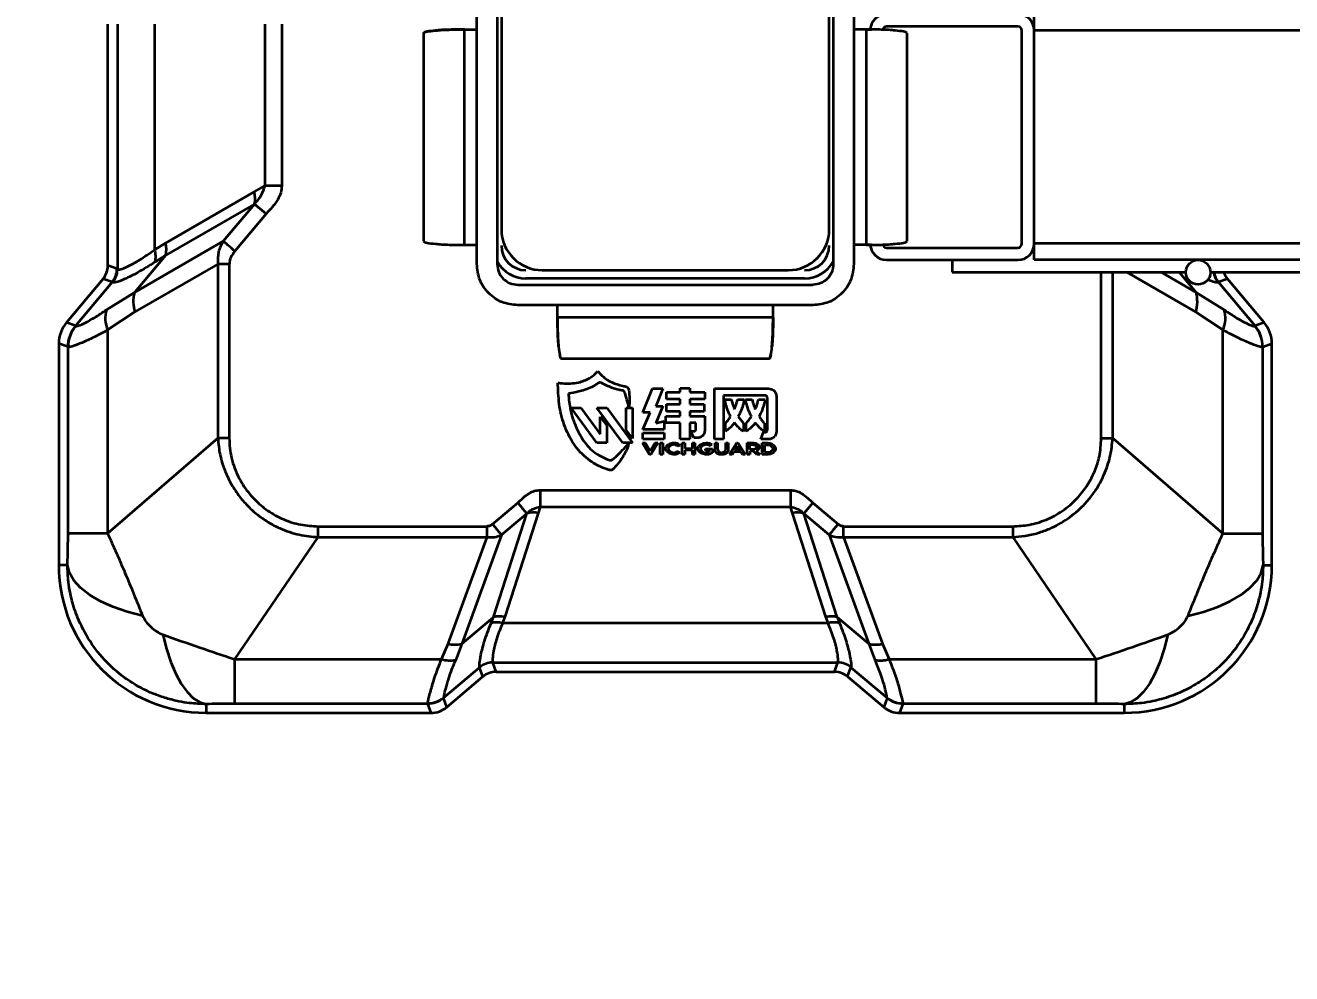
# Model space of a CAD drawing. Header units: millimetres. Extents: x 0 to 420, y 0 to 297.
# Drawn here: x 152.924 to 154.469, y 172.729 to 173.886 of the extents above; entities that cross this region are included whole.
import ezdxf

# ---------------------------------------------------------------- set-up
doc = ezdxf.new("R2010")
doc.units = ezdxf.units.MM
doc.layers.add('尺寸线层', color=150, linetype='Continuous')
doc.styles.add('SLDTEXTSTYLE2', font='TXT', dxfattribs={"width": 0.7})
doc.dimstyles.new('SLDDIMSTYLE0', dxfattribs={"dimtxt": 3.5, "dimasz": 3.302, "dimexe": 0, "dimexo": 0.0625, "dimgap": 0.875, "dimtad": 1, "dimdec": 1, "dimlfac": 100, "dimrnd": 1e-09, "dimzin": 12, "dimdsep": 46, "dimtxsty": 'SLDTEXTSTYLE2', "dimsah": 1, "dimcen": 0.09, "dimadec": 0, "dimazin": 3, "dimtfac": 1, "dimtdec": 3, "dimtofl": 0, "dimtmove": 0, "dimatfit": 3, "dimfxl": 0, "dimfrac": 2, "dimtolj": 1, "dimtzin": 12, "dimarcsym": 0})

# ---------------------------------------------------------------- blocks, each defined once
blk = doc.blocks.new('_D_6')
at = {"layer": '尺寸线层'}
for p, q in [((91.2154, 164.9172), (91.2154, 234.1922)), ((321.3154, 165.1871), (321.3154, 234.1922)), ((321.3154, 233.1922), (91.2154, 233.1922))]:
    blk.add_line(p, q, dxfattribs=at)
for points in [[(91.2154, 233.1922), (94.5174, 232.6842), (94.5174, 233.7002)], [(321.3154, 233.1922), (318.0134, 233.7002), (318.0134, 232.6842)]]:
    blk.add_solid(points, dxfattribs=at)
at = {"layer": '尺寸线层', "insert": (205.1726, 237.704), "char_height": 3.5, "attachment_point": 1, "style": 'SLDTEXTSTYLE2'}
blk.add_mtext('23010', dxfattribs=at)
blk = doc.blocks.new('_D_7')
at = {"layer": '尺寸线层'}
for p, q in [((70.597, 160.4022), (70.597, 246.1922)), ((332.8156, 175.1167), (332.8156, 246.1922)), ((332.8156, 245.1922), (70.597, 245.1922))]:
    blk.add_line(p, q, dxfattribs=at)
for points in [[(70.597, 245.1922), (73.899, 244.6842), (73.899, 245.7002)], [(332.8156, 245.1922), (329.5136, 245.7002), (329.5136, 244.6842)]]:
    blk.add_solid(points, dxfattribs=at)
at = {"layer": '尺寸线层', "insert": (202.8758, 249.704), "char_height": 3.5, "attachment_point": 1, "style": 'SLDTEXTSTYLE2'}
blk.add_mtext('26221.85', dxfattribs=at)

msp = doc.modelspace()

# ---------------------------------------------------------------- linework, layer by layer
at = {"color": 7, "linetype": 'Continuous', "lineweight": 35}
for p, q in [((153.4745, 173.5949), (153.4745, 174.1649)), ((153.4995, 174.1649), (153.4995, 173.5949)), ((153.9095, 174.1649), (153.9095, 173.5949)), ((153.9345, 174.1649), (153.9345, 173.5949)), ((153.5045, 174.1376), (153.5045, 173.6376)), ((153.9045, 173.6376), (153.9045, 174.1376)), ((154.1545, 173.8801), (154.1545, 173.9001)), ((153.0245, 173.5932), (153.0245, 173.8876)), ((153.0361, 173.8876), (153.0361, 173.5888)), ((153.0814, 173.8876), (153.0814, 173.6126)), ((153.2158, 173.8876), (153.2158, 173.6906)), ((153.2367, 173.8876), (153.2367, 173.6906)), ((153.4595, 173.6184), (153.4595, 173.8814)), ((153.4595, 173.8814), (153.4745, 173.8814)), ((153.9495, 173.8814), (153.9345, 173.8814)), ((153.9495, 173.8814), (153.9562, 173.8813)), ((153.9495, 173.8814), (153.9495, 173.6184)), ((154.1345, 173.8851), (153.9745, 173.8851)), ((154.1395, 173.6201), (154.1395, 173.8801)), ((154.1545, 173.6201), (154.1545, 173.8801)), ((167.7545, 173.8801), (154.1545, 173.8801)), ((154.1545, 173.6201), (154.1545, 173.8801)), ((153.4095, 173.8768), (153.4095, 173.623)), ((153.9995, 173.623), (153.9995, 173.8768)), ((153.0947, 173.6207), (153.2029, 173.6832)), ((153.2029, 173.6832), (153.2158, 173.6906)), ((153.2367, 173.6906), (153.2158, 173.6906)), ((153.2032, 173.6683), (153.095, 173.6058)), ((153.2032, 173.6683), (153.1652, 173.623)), ((153.2174, 173.6564), (153.2032, 173.6683)), ((153.2174, 173.6564), (153.1794, 173.611)), ((153.1652, 173.623), (153.057, 173.5605)), ((153.0814, 173.6126), (153.0947, 173.6207)), ((153.4595, 173.6184), (153.4745, 173.6184)), ((153.9495, 173.6184), (153.9345, 173.6184)), ((153.9548, 173.6185), (153.9495, 173.6184)), ((167.7545, 173.6201), (154.1545, 173.6201)), ((154.1545, 173.6001), (154.1545, 173.6201)), ((153.095, 173.6058), (153.057, 173.5605)), ((153.095, 173.6058), (153.0819, 173.5976)), ((153.9745, 173.6151), (154.1345, 173.6151)), ((154.1545, 173.6151), (154.1539, 173.6151)), ((153.0357, 173.5891), (153.0245, 173.5932)), ((153.0357, 173.5891), (153.0361, 173.5888)), ((153.1587, 173.5951), (153.0575, 173.5367)), ((153.1587, 173.5951), (153.1587, 173.3826)), ((153.1726, 173.5951), (153.1587, 173.5951)), ((153.1726, 173.5951), (153.1726, 173.3826)), ((153.5545, 173.5876), (153.8545, 173.5876)), ((153.9745, 173.6001), (154.1345, 173.6001)), ((154.0545, 173.6001), (154.0545, 173.5851)), ((154.0545, 173.5851), (154.3395, 173.5851)), ((167.7545, 173.6001), (154.1545, 173.6001)), ((154.2364, 173.3826), (154.2364, 173.5851)), ((154.2503, 173.3826), (154.2503, 173.5851)), ((154.2676, 173.5851), (154.3515, 173.5367)), ((154.352, 173.5605), (154.3094, 173.5851)), ((154.3314, 173.5851), (154.352, 173.5605)), ((154.3695, 173.5851), (154.5395, 173.5851)), ((153.0187, 173.5772), (152.9739, 173.5237)), ((153.0298, 173.5731), (152.985, 173.5197)), ((153.0298, 173.5731), (153.0187, 173.5772)), ((153.0302, 173.5728), (153.0298, 173.5731)), ((153.5245, 173.5699), (153.8845, 173.5699)), ((153.8745, 173.5776), (153.5345, 173.5776)), ((154.3792, 173.5731), (154.3788, 173.5728)), ((154.3904, 173.5772), (154.3792, 173.5731)), ((154.424, 173.5197), (154.3792, 173.5731)), ((154.4352, 173.5237), (154.3904, 173.5772)), ((153.057, 173.5605), (153.0227, 173.5393)), ((154.352, 173.5605), (154.3863, 173.5393)), ((153.8845, 173.5449), (153.5245, 173.5449)), ((153.573, 173.5299), (153.573, 173.5449)), ((153.836, 173.5299), (153.836, 173.5449)), ((153.8361, 173.5299), (153.8361, 173.5449)), ((152.985, 173.5197), (152.9739, 173.5237)), ((153.0575, 173.5367), (153.0242, 173.5147)), ((153.836, 173.5299), (153.573, 173.5299)), ((154.3848, 173.5147), (154.3515, 173.5367)), ((154.4352, 173.5237), (154.424, 173.5197)), ((152.985, 173.5197), (152.9853, 173.5195)), ((153.0242, 173.5147), (153.0242, 173.2665)), ((154.3848, 173.2665), (154.3848, 173.5147)), ((154.4238, 173.5195), (154.424, 173.5197)), ((152.9645, 173.4981), (152.9645, 173.2276)), ((152.9757, 173.494), (152.9645, 173.4981)), ((152.9757, 173.494), (152.9759, 173.4939)), ((152.9759, 173.2665), (152.9759, 173.4939)), ((154.4334, 173.494), (154.4331, 173.4939)), ((154.4331, 173.4939), (154.4331, 173.2665)), ((154.4334, 173.494), (154.4445, 173.4981)), ((154.4445, 173.2276), (154.4445, 173.4981)), ((153.5776, 173.4799), (153.8314, 173.4799)), ((153.8315, 173.4799), (153.8314, 173.4799)), ((153.6771, 173.414), (153.6891, 173.4431)), ((153.6891, 173.4431), (153.7017, 173.4431)), ((153.7017, 173.4431), (153.6929, 173.4218)), ((153.7058, 173.4303), (153.7058, 173.4387)), ((153.7058, 173.4387), (153.7227, 173.4387)), ((153.7227, 173.4436), (153.7346, 173.4436)), ((153.7227, 173.4387), (153.7227, 173.4436)), ((153.7346, 173.4436), (153.7346, 173.4387)), ((153.7346, 173.4387), (153.7527, 173.4387)), ((153.7527, 173.4387), (153.7527, 173.4303)), ((153.7647, 173.4432), (153.8306, 173.4432)), ((153.7647, 173.3814), (153.7647, 173.4432)), ((153.7757, 173.4347), (153.7757, 173.3814)), ((153.8262, 173.4347), (153.7757, 173.4347)), ((153.829, 173.3926), (153.829, 173.4321)), ((153.84, 173.4338), (153.84, 173.3908)), ((153.5896, 173.4195), (153.6014, 173.4195)), ((153.6211, 173.3769), (153.5896, 173.4195)), ((153.6014, 173.4195), (153.6251, 173.3875)), ((153.6211, 173.4195), (153.633, 173.4195)), ((153.6527, 173.3769), (153.6211, 173.4195)), ((153.633, 173.4195), (153.6646, 173.3769)), ((153.6567, 173.4195), (153.6646, 173.4195)), ((153.6567, 173.3928), (153.6567, 173.4195)), ((153.6646, 173.4195), (153.6646, 173.3822)), ((153.7014, 173.4218), (153.6929, 173.4009)), ((153.6929, 173.4218), (153.7014, 173.4218)), ((153.7227, 173.4303), (153.7058, 173.4303)), ((153.7058, 173.4242), (153.7227, 173.4242)), ((153.7058, 173.4154), (153.7058, 173.4242)), ((153.7227, 173.4154), (153.7058, 173.4154)), ((153.7227, 173.4242), (153.7227, 173.4303)), ((153.7227, 173.4097), (153.7227, 173.4154)), ((153.7346, 173.4303), (153.7346, 173.4242)), ((153.7527, 173.4303), (153.7346, 173.4303)), ((153.7346, 173.4242), (153.7518, 173.4242)), ((153.7346, 173.4154), (153.7346, 173.4097)), ((153.7518, 173.4154), (153.7346, 173.4154)), ((153.7518, 173.4242), (153.7518, 173.4154)), ((153.7769, 173.43), (153.7851, 173.43)), ((153.7927, 173.43), (153.8009, 173.43)), ((153.8023, 173.43), (153.8105, 173.43)), ((153.8182, 173.43), (153.8263, 173.43)), ((153.6251, 173.4088), (153.633, 173.3982)), ((153.6251, 173.3875), (153.6251, 173.4088)), ((153.6859, 173.414), (153.6771, 173.414)), ((153.6771, 173.3931), (153.6859, 173.414)), ((153.6929, 173.4009), (153.7031, 173.4033)), ((153.7031, 173.4033), (153.7031, 173.3931)), ((153.705, 173.4097), (153.7227, 173.4097)), ((153.705, 173.4013), (153.705, 173.4097)), ((153.7227, 173.4013), (153.705, 173.4013)), ((153.7227, 173.3814), (153.7227, 173.4013)), ((153.7346, 173.4097), (153.7527, 173.4097)), ((153.7346, 173.4013), (153.7346, 173.3814)), ((153.7419, 173.4013), (153.7346, 173.4013)), ((153.7419, 173.3937), (153.7419, 173.4013)), ((153.7527, 173.4097), (153.7527, 173.3922)), ((153.7778, 173.3908), (153.7778, 173.401)), ((153.8, 173.401), (153.8, 173.3908)), ((153.8032, 173.3908), (153.8032, 173.401)), ((153.8255, 173.401), (153.8255, 173.3908)), ((153.633, 173.3982), (153.633, 173.3769)), ((153.6646, 173.3822), (153.6567, 173.3928)), ((153.7031, 173.3931), (153.6771, 173.3931)), ((153.6771, 173.3891), (153.7031, 173.3891)), ((153.6771, 173.3814), (153.6771, 173.3891)), ((153.7031, 173.3891), (153.7031, 173.3814)), ((153.7358, 173.3913), (153.7393, 173.3913)), ((153.7395, 173.3829), (153.7358, 173.3913)), ((153.8209, 173.3814), (153.8244, 173.3899)), ((153.8244, 173.3899), (153.8262, 173.3899)), ((153.1587, 173.3826), (153.0242, 173.2665)), ((153.1726, 173.3826), (153.1587, 173.3826)), ((153.633, 173.3769), (153.6211, 173.3769)), ((153.6646, 173.3769), (153.6527, 173.3769)), ((153.6768, 173.3769), (153.6803, 173.3769)), ((153.6854, 173.3629), (153.6768, 173.3769)), ((153.7031, 173.3814), (153.6771, 173.3814)), ((153.6803, 173.3769), (153.6862, 173.3669)), ((153.6862, 173.3669), (153.6921, 173.3769)), ((153.6956, 173.3769), (153.687, 173.3629)), ((153.6921, 173.3769), (153.6956, 173.3769)), ((153.6982, 173.3769), (153.7015, 173.3769)), ((153.6982, 173.3629), (153.6982, 173.3769)), ((153.7015, 173.3769), (153.7015, 173.3629)), ((153.7222, 173.3743), (153.7197, 173.3728)), ((153.7346, 173.3814), (153.7227, 173.3814)), ((153.7252, 173.3769), (153.7283, 173.3769)), ((153.7252, 173.3629), (153.7252, 173.3769)), ((153.7283, 173.3769), (153.7283, 173.3699)), ((153.7283, 173.3699), (153.7376, 173.3699)), ((153.7376, 173.3769), (153.7407, 173.3769)), ((153.7376, 173.3699), (153.7376, 173.3769)), ((153.7433, 173.3829), (153.7395, 173.3829)), ((153.7407, 173.3769), (153.7407, 173.3629)), ((153.7534, 173.3698), (153.7619, 173.3698)), ((153.7534, 173.3678), (153.7534, 173.3698)), ((153.7612, 173.375), (153.7592, 173.3733)), ((153.7619, 173.3698), (153.7619, 173.3648)), ((153.7757, 173.3814), (153.7647, 173.3814)), ((153.7652, 173.3769), (153.7684, 173.3769)), ((153.7652, 173.3685), (153.7652, 173.3769)), ((153.7684, 173.3769), (153.7684, 173.3691)), ((153.7782, 173.3769), (153.7813, 173.3769)), ((153.7782, 173.3691), (153.7782, 173.3769)), ((153.7813, 173.3769), (153.7813, 173.3685)), ((153.7828, 173.3629), (153.7916, 173.3769)), ((153.7892, 173.368), (153.7924, 173.3734)), ((153.7916, 173.3769), (153.7932, 173.3769)), ((153.7924, 173.3734), (153.7956, 173.368)), ((153.7932, 173.3769), (153.802, 173.3629)), ((153.8044, 173.3769), (153.8123, 173.3769)), ((153.8044, 173.3629), (153.8044, 173.3769)), ((153.8076, 173.3687), (153.8076, 173.3748)), ((153.8076, 173.3748), (153.8118, 173.3748)), ((153.8113, 173.3687), (153.8076, 173.3687)), ((153.8306, 173.3814), (153.8209, 173.3814)), ((153.8226, 173.3769), (153.8297, 173.3769)), ((153.8226, 173.3629), (153.8226, 173.3769)), ((153.8258, 173.3747), (153.8297, 173.3747)), ((153.8258, 173.3651), (153.8258, 173.3747)), ((154.2364, 173.3826), (154.2503, 173.3826)), ((154.2503, 173.3826), (154.3848, 173.2665)), ((153.687, 173.3629), (153.6854, 173.3629)), ((153.7015, 173.3629), (153.6982, 173.3629)), ((153.7197, 173.367), (153.7222, 173.3654)), ((153.7283, 173.3629), (153.7252, 173.3629)), ((153.7283, 173.3679), (153.7283, 173.3629)), ((153.7376, 173.3679), (153.7283, 173.3679)), ((153.7376, 173.3629), (153.7376, 173.3679)), ((153.7407, 173.3629), (153.7376, 173.3629)), ((153.7586, 173.3678), (153.7534, 173.3678)), ((153.7586, 173.366), (153.7586, 173.3678)), ((153.7862, 173.3629), (153.7828, 173.3629)), ((153.788, 173.366), (153.7862, 173.3629)), ((153.7967, 173.366), (153.788, 173.366)), ((153.7956, 173.368), (153.7892, 173.368)), ((153.7986, 173.3629), (153.7967, 173.366)), ((153.802, 173.3629), (153.7986, 173.3629)), ((153.8076, 173.3629), (153.8044, 173.3629)), ((153.8076, 173.3668), (153.8076, 173.3629)), ((153.8114, 173.3668), (153.8076, 173.3668)), ((153.8161, 173.3629), (153.8123, 173.3668)), ((153.8155, 173.3673), (153.82, 173.3629)), ((153.82, 173.3629), (153.8161, 173.3629)), ((153.8303, 173.3629), (153.8226, 173.3629)), ((153.83, 173.3651), (153.8258, 173.3651)), ((153.5518, 173.3193), (153.5518, 173.299)), ((153.5518, 173.3193), (153.8573, 173.3193)), ((153.8573, 173.3193), (153.8573, 173.299)), ((153.4936, 173.2778), (153.5245, 173.3038)), ((153.5518, 173.299), (153.5493, 173.2913)), ((153.5518, 173.299), (153.8573, 173.299)), ((153.8598, 173.2913), (153.8573, 173.299)), ((153.8845, 173.3038), (153.8735, 173.2907)), ((153.8845, 173.3038), (153.9154, 173.2778)), ((153.4949, 173.1642), (153.5355, 173.2907)), ((153.5046, 173.2647), (153.5355, 173.2907)), ((153.5493, 173.2913), (153.5086, 173.1648)), ((153.9004, 173.1648), (153.8598, 173.2913)), ((153.8735, 173.2907), (153.9045, 173.2647)), ((153.9142, 173.1642), (153.8735, 173.2907)), ((153.2807, 173.2619), (153.1791, 173.1131)), ((153.2807, 173.2751), (153.2807, 173.2619)), ((153.2807, 173.2751), (153.4871, 173.2751)), ((153.2807, 173.2619), (153.4871, 173.2619)), ((153.4397, 173.1316), (153.4871, 173.2619)), ((153.5046, 173.2647), (153.4562, 173.1317)), ((153.4871, 173.2619), (153.4871, 173.2751)), ((153.9045, 173.2647), (153.9529, 173.1317)), ((153.9219, 173.2751), (154.1284, 173.2751)), ((153.9219, 173.2619), (154.1284, 173.2619)), ((153.9219, 173.2619), (153.9693, 173.1316)), ((154.1284, 173.2751), (154.1284, 173.2619)), ((154.1284, 173.2619), (154.2299, 173.1131)), ((154.3848, 173.2665), (154.4331, 173.2665)), ((152.9752, 173.2276), (152.9645, 173.2276)), ((154.4338, 173.2276), (154.4445, 173.2276)), ((153.4562, 173.1317), (153.4949, 173.1642)), ((153.492, 173.1569), (153.4949, 173.1642)), ((153.5086, 173.1648), (153.5059, 173.1572)), ((153.5059, 173.1572), (153.9031, 173.1572)), ((153.9031, 173.1572), (153.9004, 173.1648)), ((153.9529, 173.1317), (153.9142, 173.1642)), ((153.9142, 173.1642), (153.9171, 173.1569)), ((153.4315, 173.1131), (153.4397, 173.1316)), ((153.4562, 173.1317), (153.4488, 173.1122)), ((153.9529, 173.1317), (153.9603, 173.1122)), ((153.9693, 173.1316), (153.9775, 173.1131)), ((153.1791, 173.1131), (153.4315, 173.1131)), ((153.1791, 173.1131), (153.1791, 173.0587)), ((153.494, 173.1091), (153.915, 173.1091)), ((153.494, 173.1091), (153.494, 173.109)), ((153.4982, 173.0976), (153.494, 173.109)), ((153.9108, 173.0976), (153.915, 173.109)), ((153.915, 173.1091), (153.915, 173.109)), ((153.9775, 173.1131), (154.2299, 173.1131)), ((154.2299, 173.1131), (154.2299, 173.0587)), ((153.4338, 173.0661), (153.478, 173.1031)), ((153.4379, 173.0546), (153.4821, 173.0918)), ((153.478, 173.1031), (153.478, 173.1032)), ((153.4821, 173.0918), (153.478, 173.1031)), ((153.4982, 173.0976), (153.9108, 173.0976)), ((153.9269, 173.0918), (153.931, 173.1031)), ((153.9269, 173.0918), (153.9712, 173.0546)), ((153.9311, 173.1032), (153.931, 173.1031)), ((153.931, 173.1031), (153.9752, 173.0661)), ((153.4338, 173.0658), (153.4338, 173.0661)), ((153.4379, 173.0546), (153.4338, 173.0658)), ((153.9752, 173.0658), (153.9712, 173.0546)), ((153.9752, 173.0661), (153.9752, 173.0658)), ((153.1445, 173.0583), (153.1445, 173.0476)), ((153.1445, 173.0476), (153.4186, 173.0476)), ((153.4146, 173.0587), (153.1791, 173.0587)), ((153.4146, 173.0587), (153.4146, 173.0591)), ((153.4146, 173.0587), (153.4186, 173.0476)), ((153.9945, 173.0587), (153.9904, 173.0476)), ((153.9904, 173.0476), (154.2645, 173.0476)), ((153.9945, 173.0591), (153.9945, 173.0587)), ((154.2299, 173.0587), (153.9945, 173.0587)), ((154.2645, 173.0583), (154.2645, 173.0476))]:
    msp.add_line(p, q, dxfattribs=at)
at = {"color": 7, "linetype": 'Continuous', "lineweight": 35, "flags": 128}
for points in [[(153.1794, 173.611), (153.1771, 173.6129), (153.1749, 173.6148), (153.1728, 173.6166), (153.1708, 173.6182), (153.169, 173.6197), (153.1675, 173.621), (153.1662, 173.6221), (153.1652, 173.623)], [(153.0668, 173.166), (153.0479, 173.1709), (153.0306, 173.1769), (153.0152, 173.1839), (153.002, 173.1916), (152.9912, 173.2), (152.983, 173.2089), (152.9777, 173.2182), (152.9752, 173.2276)], [(154.3422, 173.166), (154.3611, 173.1709), (154.3784, 173.1769), (154.3938, 173.1839), (154.4071, 173.1916), (154.4178, 173.2), (154.426, 173.2089), (154.4313, 173.2182), (154.4338, 173.2276)], [(153.0914, 173.1431), (153.0959, 173.1255), (153.1012, 173.1095), (153.1073, 173.0952), (153.114, 173.083), (153.1211, 173.0731), (153.1287, 173.0656), (153.1365, 173.0606), (153.1445, 173.0583)], [(154.3176, 173.1431), (154.3131, 173.1255), (154.3078, 173.1095), (154.3017, 173.0952), (154.2951, 173.083), (154.2879, 173.0731), (154.2803, 173.0656), (154.2725, 173.0606), (154.2645, 173.0583)]]:
    msp.add_lwpolyline(points, dxfattribs=at)
at = {"color": 7, "linetype": 'Continuous', "lineweight": 35}
msp.add_circle((154.3545, 173.5851), 0.015, dxfattribs=at)
for centre, radius, start, end in [((153.9745, 173.8801), 0.02, 90, 180), ((154.1345, 173.8801), 0.02, 0, 90), ((153.9745, 173.8801), 0.005, 90, 180), ((154.1345, 173.8801), 0.005, 0, 90), ((153.1791, 173.6752), 0.0251, 343.9657, 18.5164), ((153.5545, 173.6376), 0.05, 180, 270), ((153.8545, 173.6376), 0.05, 270, 0), ((153.0709, 173.6127), 0.0251, 343.9657, 18.5164), ((153.5345, 173.6176), 0.03, 180, 270), ((153.8745, 173.6176), 0.03, 270, 0), ((153.9745, 173.6201), 0.02, 180, 270), ((153.9745, 173.6201), 0.005, 180, 270), ((154.1345, 173.6201), 0.005, 270, 0), ((154.1345, 173.6201), 0.02, 270, 0), ((153.0589, 173.6043), 0.024, 343.7993, 20.3661), ((153.0106, 173.5892), 0.025, 320.0586, 359.9414), ((153.0111, 173.5889), 0.025, 319.9679, 359.8339), ((153.5345, 173.6176), 0.04, 208.955, 270), ((153.8745, 173.6176), 0.04, 270, 331.045), ((154.398, 173.5889), 0.025, 188.7641, 220.0266), ((154.3984, 173.5892), 0.025, 189.334, 219.9411), ((153.0955, 173.5494), 0.0401, 163.9657, 198.5164), ((154.3135, 173.5494), 0.0401, 341.4836, 16.0343), ((153.0566, 173.529), 0.0354, 163.0377, 203.8627), ((154.3525, 173.529), 0.0354, 336.1372, 16.9623), ((153.0157, 173.494), 0.0401, 140.0586, 179.9414), ((153.016, 173.4938), 0.0401, 140.0076, 179.8731), ((154.3931, 173.4938), 0.0401, 0.1269, 39.9924), ((154.3933, 173.494), 0.0401, 0.0586, 39.9414), ((153.5436, 173.2617), 0.0302, 79.2033, 105.5504), ((153.8654, 173.2617), 0.0302, 74.4498, 100.7965), ((153.1445, 173.2276), 0.18, 180, 270), ((154.2645, 173.2276), 0.18, 270, 0), ((153.4995, 173.1287), 0.0292, 77.3355, 105.0062), ((153.5029, 173.1351), 0.0302, 79.2034, 105.5503), ((153.9061, 173.1351), 0.0302, 74.4497, 100.7966), ((153.9095, 173.1287), 0.0292, 74.9938, 102.6645), ((153.4476, 173.1671), 0.0363, 257.3368, 283.5701), ((153.9614, 173.1671), 0.0363, 256.4299, 282.6632), ((153.4416, 173.1445), 0.033, 252.1572, 282.5019), ((153.494, 173.084), 0.025, 90.0933, 129.9643), ((153.4941, 173.084), 0.025, 90.0586, 129.9414), ((153.915, 173.084), 0.025, 50.0357, 89.9067), ((153.915, 173.084), 0.025, 50.0586, 89.9414), ((153.9674, 173.1445), 0.033, 257.4981, 287.8428), ((153.4146, 173.0891), 0.03, 269.859, 309.7499), ((153.4145, 173.0888), 0.03, 270.0586, 309.9414), ((153.9944, 173.0891), 0.03, 230.2501, 270.141), ((153.9945, 173.0888), 0.03, 230.0586, 269.9414)]:
    msp.add_arc(centre, radius, start, end, dxfattribs=at)
for centre, major_axis, start_param, end_param in [((152.9995, 173.5932), (-0.0235, 0.0086), 2.793026, 3.49016), ((154.4095, 173.5932), (0.0235, 0.0086), 3.122637, 3.49016), ((153.0046, 173.498), (-0.0376, 0.0137), 5.934618, 6.631752), ((154.4045, 173.498), (-0.0376, -0.0137), 2.793026, 3.49016), ((153.4982, 173.0726), (-0.0086, 0.0235), 5.934618, 6.631752), ((153.9108, 173.0726), (-0.0086, -0.0235), 2.793026, 3.49016), ((153.4186, 173.0776), (-0.0103, 0.0282), 2.793026, 3.49016), ((153.9904, 173.0776), (-0.0103, -0.0282), 5.934618, 6.631752)]:
    msp.add_ellipse(centre, major_axis=major_axis, ratio=0.998448, start_param=start_param, end_param=end_param, dxfattribs=at)
for points, knots in [([(153.4095, 173.8768), (153.4098, 173.8772), (153.4103, 173.8778), (153.4147, 173.879), (153.4219, 173.8799), (153.4318, 173.8807), (153.4434, 173.8812), (153.4531, 173.8813), (153.4595, 173.8814)], [0, 0, 0, 0, 0.157309, 0.270586, 0.50035, 0.630794, 0.757716, 1, 1, 1, 1]), ([(153.4595, 173.8814), (153.4531, 173.8813), (153.4434, 173.8812), (153.4318, 173.8807), (153.4219, 173.8799), (153.4147, 173.879), (153.4103, 173.8778), (153.4098, 173.8772), (153.4095, 173.8768)], [0, 0, 0, 0, 0.242279, 0.369202, 0.49965, 0.729414, 0.842683, 1, 1, 1, 1]), ([(153.9995, 173.8768), (153.9992, 173.8772), (153.9987, 173.8778), (153.9943, 173.879), (153.9872, 173.8799), (153.9772, 173.8807), (153.9656, 173.8812), (153.9559, 173.8813), (153.9495, 173.8814)], [0, 0, 0, 0, 0.157309, 0.270586, 0.50035, 0.630794, 0.757716, 1, 1, 1, 1]), ([(153.2158, 173.6906), (153.2146, 173.6868), (153.212, 173.6785), (153.2063, 173.6718), (153.2032, 173.6683)], [0, 0, 0, 0, 0.462726, 1, 1, 1, 1]), ([(153.2367, 173.6906), (153.2364, 173.6878), (153.2359, 173.6818), (153.2299, 173.6695), (153.2226, 173.6618), (153.2174, 173.6564)], [0, 0, 0, 0, 0.211639, 0.442849, 1, 1, 1, 1]), ([(153.1652, 173.623), (153.1629, 173.6187), (153.1583, 173.6102), (153.1586, 173.6002), (153.1587, 173.5951)], [0, 0, 0, 0, 0.492397, 1, 1, 1, 1]), ([(153.4095, 173.623), (153.4098, 173.6226), (153.4103, 173.622), (153.4147, 173.6208), (153.4219, 173.6199), (153.4318, 173.6191), (153.4434, 173.6186), (153.4531, 173.6185), (153.4595, 173.6184)], [0, 0, 0, 0, 0.157309, 0.270586, 0.50035, 0.630794, 0.757716, 1, 1, 1, 1]), ([(153.9495, 173.6184), (153.9559, 173.6185), (153.9656, 173.6186), (153.9772, 173.6191), (153.9872, 173.6199), (153.9943, 173.6208), (153.9987, 173.622), (153.9992, 173.6226), (153.9995, 173.623)], [0, 0, 0, 0, 0.242279, 0.369202, 0.49965, 0.729414, 0.842683, 1, 1, 1, 1]), ([(153.0361, 173.5888), (153.0371, 173.5886), (153.0391, 173.5881), (153.0488, 173.5921), (153.0629, 173.5996), (153.0751, 173.6082), (153.0814, 173.6126)], [0, 0, 0, 0, 0.24021, 0.485805, 0.736712, 1, 1, 1, 1]), ([(153.1794, 173.611), (153.1776, 173.6086), (153.1749, 173.6049), (153.1729, 173.5993), (153.1727, 173.5965), (153.1726, 173.5951)], [0, 0, 0, 0, 0.5155101, 0.7674046, 1, 1, 1, 1]), ([(153.0819, 173.5976), (153.0747, 173.593), (153.0607, 173.5842), (153.0445, 173.5763), (153.0335, 173.5722), (153.0313, 173.5726), (153.0302, 173.5728)], [0, 0, 0, 0, 0.264309, 0.514931, 0.766931, 1, 1, 1, 1]), ([(154.3788, 173.5728), (154.3779, 173.5726), (154.3761, 173.572), (154.3694, 173.5747), (154.3661, 173.576)], [0, 0, 0, 0, 0.5179694, 1, 1, 1, 1]), ([(152.9853, 173.5195), (152.9862, 173.5195), (152.9881, 173.5194), (152.9967, 173.5232), (153.0081, 173.5295), (153.0178, 173.536), (153.0227, 173.5393)], [0, 0, 0, 0, 0.267138, 0.52122, 0.755952, 1, 1, 1, 1]), ([(154.3863, 173.5393), (154.3917, 173.5357), (154.4023, 173.5286), (154.4137, 173.5226), (154.4213, 173.5193), (154.4229, 173.5195), (154.4238, 173.5195)], [0, 0, 0, 0, 0.270175, 0.525289, 0.759332, 1, 1, 1, 1]), ([(153.573, 173.5299), (153.573, 173.5235), (153.5731, 173.5138), (153.5737, 173.5022), (153.5744, 173.4922), (153.5754, 173.4851), (153.5765, 173.4807), (153.5772, 173.4802), (153.5776, 173.4799)], [0, 0, 0, 0, 0.242279, 0.369203, 0.49965, 0.729414, 0.842683, 1, 1, 1, 1]), ([(153.5744, 173.4945), (153.5742, 173.4971), (153.5738, 173.5021), (153.5732, 173.5138), (153.5731, 173.5235), (153.5731, 173.5299)], [0, 0, 0, 0, 0.261071, 0.515092, 1, 1, 1, 1]), ([(153.8314, 173.4799), (153.8317, 173.4802), (153.8324, 173.4807), (153.8335, 173.4851), (153.8345, 173.4922), (153.8352, 173.5022), (153.8358, 173.5138), (153.8359, 173.5235), (153.836, 173.5299)], [0, 0, 0, 0, 0.157309, 0.270586, 0.50035, 0.630794, 0.757716, 1, 1, 1, 1]), ([(153.8361, 173.5299), (153.836, 173.5235), (153.8359, 173.5138), (153.8353, 173.5021), (153.8349, 173.4971), (153.8347, 173.4945)], [0, 0, 0, 0, 0.484898, 0.738922, 1, 1, 1, 1]), ([(153.0242, 173.5147), (153.0178, 173.5113), (153.0052, 173.5045), (152.9904, 173.4979), (152.9794, 173.4939), (152.9771, 173.4939), (152.9759, 173.4939)], [0, 0, 0, 0, 0.245129, 0.480308, 0.739086, 1, 1, 1, 1]), ([(154.4331, 173.4939), (154.4321, 173.4938), (154.4301, 173.4938), (154.4203, 173.4973), (154.4056, 173.5036), (154.3919, 173.5109), (154.3848, 173.5147)], [0, 0, 0, 0, 0.2394527, 0.4731299, 0.7287922, 1, 1, 1, 1]), ([(153.5777, 173.4799), (153.5773, 173.4801), (153.5766, 173.4806), (153.576, 173.4832), (153.5758, 173.4843)], [0, 0, 0, 0, 0.581362, 1, 1, 1, 1]), ([(153.8333, 173.4843), (153.8331, 173.4832), (153.8325, 173.4806), (153.8318, 173.4801), (153.8315, 173.4799)], [0, 0, 0, 0, 0.4186064, 1, 1, 1, 1]), ([(153.5737, 173.4501), (153.5753, 173.45), (153.5837, 173.4492), (153.5946, 173.4494), (153.6079, 173.4533), (153.616, 173.4581), (153.6207, 173.4629), (153.6221, 173.4645)], [0, 0, 0, 0, 0.095059, 0.477947, 0.614031, 0.878763, 1, 1, 1, 1]), ([(153.6221, 173.4645), (153.6232, 173.4632), (153.6281, 173.4577), (153.6381, 173.4504), (153.6481, 173.4477), (153.6526, 173.4464)], [0, 0, 0, 0, 0.1389856, 0.6119172, 1, 1, 1, 1]), ([(153.5735, 173.4476), (153.5735, 173.4478), (153.5735, 173.4483), (153.5736, 173.4491), (153.5736, 173.4497), (153.5737, 173.4501)], [0, 0, 0, 0, 0.252501, 0.504816, 1, 1, 1, 1]), ([(153.6354, 173.3441), (153.6338, 173.3446), (153.6259, 173.3473), (153.6107, 173.3552), (153.5966, 173.3694), (153.5876, 173.3841), (153.5821, 173.396), (153.5782, 173.4083), (153.5744, 173.4255), (153.5739, 173.4387), (153.5735, 173.4476)], [0, 0, 0, 0, 0.03865, 0.194338, 0.392706, 0.493149, 0.593544, 0.693896, 0.794211, 1, 1, 1, 1]), ([(153.6231, 173.4502), (153.6218, 173.4492), (153.6179, 173.4464), (153.6109, 173.443), (153.6009, 173.4398), (153.5937, 173.4383), (153.5894, 173.4374)], [0, 0, 0, 0, 0.137822, 0.39048, 0.642641, 1, 1, 1, 1]), ([(153.6262, 173.45), (153.6258, 173.4502), (153.625, 173.4504), (153.6241, 173.4505), (153.6235, 173.4504), (153.6232, 173.4502), (153.6231, 173.4502)], [0, 0, 0, 0, 0.465921, 0.719479, 0.884635, 1, 1, 1, 1]), ([(153.6529, 173.4409), (153.6512, 173.4411), (153.6465, 173.4416), (153.6375, 173.4446), (153.6305, 173.448), (153.6262, 173.45)], [0, 0, 0, 0, 0.177002, 0.501951, 1, 1, 1, 1]), ([(153.6526, 173.4464), (153.6543, 173.4462), (153.6563, 173.4459), (153.6585, 173.4447), (153.6594, 173.4434), (153.6605, 173.4387), (153.6609, 173.4307), (153.6606, 173.4235), (153.6605, 173.4199)], [0, 0, 0, 0, 0.160025, 0.196998, 0.234195, 0.311686, 0.649476, 1, 1, 1, 1]), ([(153.5894, 173.4374), (153.589, 173.4373), (153.5883, 173.4372), (153.5873, 173.437), (153.5867, 173.437), (153.5864, 173.437)], [0, 0, 0, 0, 0.400257, 0.699592, 1, 1, 1, 1]), ([(153.5864, 173.437), (153.5865, 173.4353), (153.5869, 173.4303), (153.5877, 173.4231), (153.5892, 173.4154), (153.5904, 173.411), (153.5909, 173.4088)], [0, 0, 0, 0, 0.174669, 0.524102, 0.761562, 1, 1, 1, 1]), ([(153.6552, 173.4383), (153.655, 173.4388), (153.6546, 173.4396), (153.6539, 173.4404), (153.6533, 173.4408), (153.653, 173.4409), (153.6529, 173.4409)], [0, 0, 0, 0, 0.414045, 0.74912, 0.885678, 1, 1, 1, 1]), ([(153.6605, 173.4199), (153.66, 173.4215), (153.6591, 173.4247), (153.6574, 173.4309), (153.656, 173.4354), (153.6552, 173.4383)], [0, 0, 0, 0, 0.261065, 0.522123, 1, 1, 1, 1]), ([(153.829, 173.4321), (153.8289, 173.4324), (153.8289, 173.433), (153.8284, 173.4338), (153.8277, 173.4344), (153.827, 173.4347), (153.8265, 173.4347), (153.8262, 173.4347)], [0, 0, 0, 0, 0.2159086, 0.4316794, 0.6427485, 0.8361363, 1, 1, 1, 1]), ([(153.8306, 173.4432), (153.8317, 173.4431), (153.8339, 173.4429), (153.8367, 173.4412), (153.8388, 173.4388), (153.8399, 173.4362), (153.84, 173.4345), (153.84, 173.4338)], [0, 0, 0, 0, 0.220827, 0.440436, 0.651052, 0.864309, 1, 1, 1, 1]), ([(153.7842, 173.4091), (153.7835, 173.4106), (153.7815, 173.4147), (153.7788, 173.4216), (153.7776, 173.4272), (153.7769, 173.43)], [0, 0, 0, 0, 0.225098, 0.610129, 1, 1, 1, 1]), ([(153.7851, 173.43), (153.7854, 173.4284), (153.7861, 173.4255), (153.7876, 173.4216), (153.7885, 173.4192), (153.7889, 173.418)], [0, 0, 0, 0, 0.397021, 0.698347, 1, 1, 1, 1]), ([(153.7889, 173.418), (153.7895, 173.4196), (153.7906, 173.4223), (153.7919, 173.4263), (153.7924, 173.4288), (153.7927, 173.43)], [0, 0, 0, 0, 0.396668, 0.697235, 1, 1, 1, 1]), ([(153.8009, 173.43), (153.8006, 173.4284), (153.7996, 173.424), (153.7973, 173.4169), (153.7949, 173.4117), (153.7936, 173.4091)], [0, 0, 0, 0, 0.225279, 0.610555, 1, 1, 1, 1]), ([(153.8096, 173.4091), (153.8089, 173.4106), (153.8069, 173.4147), (153.8042, 173.4216), (153.8029, 173.4272), (153.8023, 173.43)], [0, 0, 0, 0, 0.225097, 0.610128, 1, 1, 1, 1]), ([(153.8105, 173.43), (153.8109, 173.4284), (153.8115, 173.4255), (153.8129, 173.4216), (153.8138, 173.4192), (153.8143, 173.418)], [0, 0, 0, 0, 0.397481, 0.698479, 1, 1, 1, 1]), ([(153.8143, 173.418), (153.8149, 173.4196), (153.8161, 173.4223), (153.8174, 173.4263), (153.8179, 173.4288), (153.8182, 173.43)], [0, 0, 0, 0, 0.395845, 0.696793, 1, 1, 1, 1]), ([(153.8263, 173.43), (153.826, 173.4284), (153.825, 173.424), (153.8227, 173.4169), (153.8202, 173.4117), (153.819, 173.4091)], [0, 0, 0, 0, 0.22528, 0.610558, 1, 1, 1, 1]), ([(153.5909, 173.4088), (153.5915, 173.4072), (153.5942, 173.3993), (153.5989, 173.3885), (153.6061, 173.3772), (153.6151, 173.3667), (153.6254, 173.3606), (153.6338, 173.3567), (153.6364, 173.3558), (153.6385, 173.3559), (153.6415, 173.3573), (153.6485, 173.3643), (153.6548, 173.3709), (153.6597, 173.3759)], [0, 0, 0, 0, 0.0481692, 0.2413794, 0.3378802, 0.4339156, 0.6397005, 0.6757973, 0.7018074, 0.7183687, 0.7348884, 0.7963552, 1, 1, 1, 1]), ([(153.7778, 173.401), (153.7789, 173.4022), (153.7807, 173.4041), (153.7827, 173.4069), (153.7837, 173.4084), (153.7842, 173.4091)], [0, 0, 0, 0, 0.482099, 0.740834, 1, 1, 1, 1]), ([(153.7889, 173.4015), (153.7879, 173.4002), (153.7858, 173.3975), (153.7821, 173.3938), (153.7792, 173.3918), (153.7778, 173.3908)], [0, 0, 0, 0, 0.322168, 0.658364, 1, 1, 1, 1]), ([(153.8, 173.3908), (153.7986, 173.3917), (153.7959, 173.3937), (153.7922, 173.3974), (153.79, 173.4001), (153.7889, 173.4015)], [0, 0, 0, 0, 0.3238446, 0.659773, 1, 1, 1, 1]), ([(153.7936, 173.4091), (153.7946, 173.4077), (153.796, 173.4056), (153.7982, 173.4029), (153.7994, 173.4016), (153.8, 173.401)], [0, 0, 0, 0, 0.48414, 0.741719, 1, 1, 1, 1]), ([(153.8032, 173.401), (153.8044, 173.4022), (153.8061, 173.4041), (153.8081, 173.4069), (153.8091, 173.4084), (153.8096, 173.4091)], [0, 0, 0, 0, 0.484106, 0.741689, 1, 1, 1, 1]), ([(153.8143, 173.4015), (153.8133, 173.4002), (153.8112, 173.3975), (153.8075, 173.3938), (153.8047, 173.3918), (153.8032, 173.3908)], [0, 0, 0, 0, 0.323586, 0.659323, 1, 1, 1, 1]), ([(153.8255, 173.3908), (153.8241, 173.3917), (153.8213, 173.3937), (153.8176, 173.3973), (153.8154, 173.4001), (153.8143, 173.4015)], [0, 0, 0, 0, 0.322508, 0.65906, 1, 1, 1, 1]), ([(153.819, 173.4091), (153.82, 173.4077), (153.8214, 173.4056), (153.8236, 173.4029), (153.8248, 173.4016), (153.8255, 173.401)], [0, 0, 0, 0, 0.481223, 0.740091, 1, 1, 1, 1]), ([(153.7393, 173.3913), (153.7396, 173.3913), (153.7403, 173.3913), (153.7411, 173.3917), (153.7416, 173.3923), (153.7419, 173.393), (153.7419, 173.3935), (153.7419, 173.3937)], [0, 0, 0, 0, 0.272758, 0.457842, 0.644353, 0.8509, 1, 1, 1, 1]), ([(153.7527, 173.3922), (153.7526, 173.3911), (153.7524, 173.389), (153.7507, 173.3862), (153.7483, 173.3841), (153.7457, 173.383), (153.744, 173.3829), (153.7433, 173.3829)], [0, 0, 0, 0, 0.2182785, 0.4351494, 0.6441626, 0.864466, 1, 1, 1, 1]), ([(153.8262, 173.3899), (153.8266, 173.3899), (153.8272, 173.39), (153.8281, 173.3905), (153.8287, 173.3912), (153.8289, 173.3919), (153.829, 173.3924), (153.829, 173.3926)], [0, 0, 0, 0, 0.23459, 0.46963, 0.6837, 0.878789, 1, 1, 1, 1]), ([(153.84, 173.3908), (153.8399, 173.3897), (153.8397, 173.3876), (153.8381, 173.3848), (153.8357, 173.3827), (153.833, 173.3816), (153.8313, 173.3815), (153.8306, 173.3814)], [0, 0, 0, 0, 0.217033, 0.432668, 0.640579, 0.859649, 1, 1, 1, 1]), ([(153.1587, 173.3826), (153.1593, 173.376), (153.1607, 173.3622), (153.1665, 173.3439), (153.1743, 173.3273), (153.1833, 173.3133), (153.194, 173.3008), (153.2061, 173.2896), (153.2194, 173.2802), (153.2368, 173.2712), (153.2571, 173.2642), (153.273, 173.2627), (153.2807, 173.2619)], [0, 0, 0, 0, 0.105818, 0.221247, 0.303726, 0.397637, 0.486458, 0.56599, 0.660847, 0.744444, 0.877991, 1, 1, 1, 1]), ([(153.1726, 173.3826), (153.1728, 173.3786), (153.173, 173.3705), (153.1752, 173.3583), (153.1798, 173.3432), (153.1883, 173.3258), (153.2023, 173.3081), (153.2192, 173.2936), (153.2385, 173.2831), (153.2592, 173.2764), (153.2736, 173.2755), (153.2807, 173.2751)], [0, 0, 0, 0, 0.070722, 0.143758, 0.21913, 0.352151, 0.485358, 0.616819, 0.745052, 0.874872, 1, 1, 1, 1]), ([(153.6597, 173.3759), (153.6593, 173.3743), (153.6581, 173.3694), (153.654, 173.3619), (153.6484, 173.3532), (153.6437, 173.348), (153.6413, 173.3454)], [0, 0, 0, 0, 0.138868, 0.417722, 0.706333, 1, 1, 1, 1]), ([(153.7222, 173.3654), (153.7212, 173.3647), (153.7193, 173.3632), (153.7157, 173.3625), (153.7119, 173.3631), (153.7086, 173.3646), (153.7062, 173.3666), (153.7051, 173.3681), (153.7047, 173.3695), (153.7048, 173.3709), (153.7056, 173.3725), (153.7076, 173.3745), (153.711, 173.3764), (153.7151, 173.3773), (153.7188, 173.3766), (153.721, 173.3754), (153.722, 173.3745), (153.7222, 173.3743)], [0, 0, 0, 0, 0.08519, 0.168963, 0.246186, 0.360946, 0.418211, 0.462463, 0.491745, 0.521214, 0.557381, 0.617071, 0.720017, 0.827682, 0.905205, 0.982624, 1, 1, 1, 1]), ([(153.7197, 173.3728), (153.7191, 173.3733), (153.7179, 173.3743), (153.7157, 173.3749), (153.7132, 173.3747), (153.711, 173.3737), (153.7093, 173.3724), (153.7084, 173.3712), (153.7081, 173.3702), (153.7082, 173.3692), (153.7087, 173.368), (153.7101, 173.3666), (153.7123, 173.3654), (153.715, 173.3648), (153.7174, 173.3653), (153.7188, 173.3661), (153.7195, 173.3668), (153.7197, 173.367)], [0, 0, 0, 0, 0.079836, 0.158698, 0.232948, 0.337554, 0.41275, 0.456024, 0.489191, 0.522624, 0.56103, 0.622793, 0.723203, 0.826712, 0.901133, 0.975506, 1, 1, 1, 1]), ([(153.7619, 173.3648), (153.7603, 173.364), (153.7576, 173.3626), (153.7529, 173.3626), (153.7489, 173.3641), (153.7461, 173.366), (153.7446, 173.3677), (153.744, 173.369), (153.7439, 173.3702), (153.7443, 173.3715), (153.7454, 173.3732), (153.7481, 173.3753), (153.7519, 173.3769), (153.7561, 173.3772), (153.7591, 173.3763), (153.7606, 173.3753), (153.7612, 173.375)], [0, 0, 0, 0, 0.120432, 0.213162, 0.331684, 0.413005, 0.455865, 0.488872, 0.514902, 0.540892, 0.583063, 0.658706, 0.781016, 0.867724, 0.954736, 1, 1, 1, 1]), ([(153.7592, 173.3733), (153.7584, 173.3737), (153.757, 173.3746), (153.7545, 173.3749), (153.752, 173.3744), (153.7498, 173.3734), (153.7483, 173.3722), (153.7476, 173.3711), (153.7472, 173.3701), (153.7473, 173.3692), (153.7479, 173.368), (153.7492, 173.3666), (153.7514, 173.3653), (153.7542, 173.3646), (153.7566, 173.365), (153.758, 173.3657), (153.7586, 173.366)], [0, 0, 0, 0, 0.08987, 0.176538, 0.263027, 0.362446, 0.423179, 0.470099, 0.500982, 0.532068, 0.57022, 0.633522, 0.742023, 0.836258, 0.931198, 1, 1, 1, 1]), ([(153.7684, 173.3691), (153.7684, 173.3687), (153.7685, 173.368), (153.7692, 173.3668), (153.7705, 173.3657), (153.7721, 173.365), (153.7739, 173.3649), (153.7756, 173.3654), (153.7769, 173.3663), (153.7778, 173.3675), (153.7781, 173.3684), (153.7782, 173.3689), (153.7782, 173.3691)], [0, 0, 0, 0, 0.075155, 0.16832, 0.291124, 0.415852, 0.54785, 0.661465, 0.788026, 0.890381, 0.967538, 1, 1, 1, 1]), ([(153.8118, 173.3748), (153.8123, 173.3747), (153.813, 173.3747), (153.8138, 173.3743), (153.8144, 173.374), (153.8148, 173.3737), (153.8151, 173.3734), (153.8156, 173.373), (153.8159, 173.3725), (153.8161, 173.372), (153.816, 173.3716), (153.816, 173.3713), (153.8158, 173.3709), (153.8155, 173.3705), (153.8152, 173.3702), (153.8149, 173.37), (153.8145, 173.3697), (153.8141, 173.3695), (153.8138, 173.3693), (153.8134, 173.3692), (153.813, 173.369), (153.8126, 173.3689), (153.8122, 173.3688), (153.8118, 173.3687), (153.8115, 173.3687), (153.8113, 173.3687)], [0, 0, 0, 0, 0.104931, 0.188559, 0.230252, 0.271948, 0.313654, 0.355384, 0.425825, 0.468883, 0.490273, 0.510955, 0.563746, 0.591003, 0.644663, 0.671402, 0.698138, 0.751654, 0.778385, 0.805115, 0.858613, 0.885344, 0.912077, 0.955815, 1, 1, 1, 1]), ([(153.8123, 173.3769), (153.8131, 173.3768), (153.815, 173.3766), (153.8171, 173.3754), (153.8186, 173.3741), (153.8193, 173.373), (153.8195, 173.3719), (153.8193, 173.3708), (153.8186, 173.3694), (153.8173, 173.368), (153.8161, 173.3675), (153.8155, 173.3673)], [0, 0, 0, 0, 0.1479738, 0.3534631, 0.4502059, 0.5301426, 0.5919075, 0.6536295, 0.7509391, 0.887099, 1, 1, 1, 1]), ([(153.8297, 173.3769), (153.8305, 173.3768), (153.8328, 173.3765), (153.8356, 173.375), (153.8377, 173.3731), (153.8387, 173.3715), (153.8391, 173.37), (153.8389, 173.3685), (153.8379, 173.3667), (153.8358, 173.3647), (153.8331, 173.3632), (153.831, 173.363), (153.8303, 173.3629)], [0, 0, 0, 0, 0.103068, 0.272975, 0.380129, 0.450745, 0.504132, 0.557726, 0.630958, 0.750137, 0.907593, 1, 1, 1, 1]), ([(153.8297, 173.3747), (153.8303, 173.3746), (153.8318, 173.3744), (153.8336, 173.3734), (153.835, 173.372), (153.8357, 173.3709), (153.8359, 173.3699), (153.8357, 173.3688), (153.8349, 173.3675), (153.8335, 173.3662), (153.8317, 173.3653), (153.8305, 173.3651), (153.83, 173.3651)], [0, 0, 0, 0, 0.1075224, 0.2690228, 0.3804701, 0.4521632, 0.5086198, 0.5651881, 0.646662, 0.7753631, 0.9104849, 1, 1, 1, 1]), ([(154.1284, 173.2751), (154.1352, 173.2755), (154.149, 173.2763), (154.1698, 173.2828), (154.1863, 173.2916), (154.1985, 173.301), (154.2092, 173.3111), (154.2198, 173.3248), (154.2289, 173.3423), (154.2351, 173.3615), (154.2359, 173.3752), (154.2364, 173.3826)], [0, 0, 0, 0, 0.120461, 0.246403, 0.382818, 0.450919, 0.519058, 0.644752, 0.756806, 0.869265, 1, 1, 1, 1]), ([(154.1284, 173.2619), (154.1334, 173.2623), (154.1438, 173.2632), (154.159, 173.2667), (154.1767, 173.2731), (154.196, 173.2839), (154.2129, 173.2982), (154.225, 173.3124), (154.2333, 173.3248), (154.2413, 173.3407), (154.248, 173.36), (154.2496, 173.3753), (154.2503, 173.3826)], [0, 0, 0, 0, 0.080728, 0.166845, 0.247263, 0.380655, 0.517772, 0.598864, 0.677745, 0.754478, 0.883127, 1, 1, 1, 1]), ([(153.7813, 173.3685), (153.7813, 173.3681), (153.7812, 173.367), (153.7804, 173.3655), (153.779, 173.3641), (153.7768, 173.363), (153.7736, 173.3627), (153.7704, 173.3628), (153.7678, 173.3639), (153.7662, 173.3654), (153.7654, 173.367), (153.7653, 173.3681), (153.7652, 173.3685)], [0, 0, 0, 0, 0.057396, 0.142461, 0.228893, 0.320305, 0.471061, 0.658867, 0.756094, 0.853964, 0.944424, 1, 1, 1, 1]), ([(153.8123, 173.3668), (153.8122, 173.3668), (153.8121, 173.3668), (153.8118, 173.3668), (153.8116, 173.3668), (153.8114, 173.3668)], [0, 0, 0, 0, 0.253407, 0.506797, 1, 1, 1, 1]), ([(153.6413, 173.3454), (153.6408, 173.3449), (153.6399, 173.3441), (153.6383, 173.3436), (153.6369, 173.3437), (153.6359, 173.3439), (153.6354, 173.3441)], [0, 0, 0, 0, 0.3194529, 0.5431105, 0.7663107, 1, 1, 1, 1]), ([(153.5245, 173.3038), (153.5289, 173.308), (153.535, 173.3139), (153.5448, 173.3187), (153.5495, 173.3191), (153.5518, 173.3193)], [0, 0, 0, 0, 0.558619, 0.78934, 1, 1, 1, 1]), ([(153.8573, 173.3193), (153.8595, 173.3191), (153.8642, 173.3187), (153.874, 173.3139), (153.8801, 173.308), (153.8845, 173.3038)], [0, 0, 0, 0, 0.209288, 0.438923, 1, 1, 1, 1]), ([(153.5245, 173.3038), (153.5256, 173.3025), (153.5278, 173.2999), (153.5309, 173.2962), (153.5336, 173.293), (153.5349, 173.2915), (153.5355, 173.2907)], [0, 0, 0, 0, 0.245848, 0.5, 0.754152, 1, 1, 1, 1]), ([(153.5355, 173.2907), (153.5368, 173.292), (153.5392, 173.2944), (153.5447, 173.2974), (153.549, 173.2984), (153.5518, 173.299)], [0, 0, 0, 0, 0.294463, 0.5478516, 1, 1, 1, 1]), ([(153.8573, 173.299), (153.86, 173.2984), (153.8643, 173.2974), (153.8698, 173.2944), (153.8722, 173.292), (153.8735, 173.2907)], [0, 0, 0, 0, 0.452149, 0.705537, 1, 1, 1, 1]), ([(153.4936, 173.2778), (153.4926, 173.2771), (153.4911, 173.276), (153.4888, 173.2752), (153.4877, 173.2752), (153.4871, 173.2751)], [0, 0, 0, 0, 0.521782, 0.769325, 1, 1, 1, 1]), ([(153.4936, 173.2778), (153.4947, 173.2765), (153.4969, 173.2739), (153.5, 173.2702), (153.5027, 173.267), (153.5039, 173.2655), (153.5046, 173.2647)], [0, 0, 0, 0, 0.245849, 0.500001, 0.754152, 1, 1, 1, 1]), ([(153.9045, 173.2647), (153.9051, 173.2655), (153.9064, 173.267), (153.9091, 173.2702), (153.9122, 173.2739), (153.9144, 173.2765), (153.9154, 173.2778)], [0, 0, 0, 0, 0.245847, 0.499999, 0.754151, 1, 1, 1, 1]), ([(153.9219, 173.2751), (153.9214, 173.2752), (153.9202, 173.2752), (153.9179, 173.276), (153.9165, 173.2771), (153.9154, 173.2778)], [0, 0, 0, 0, 0.232062, 0.478453, 1, 1, 1, 1]), ([(152.9752, 173.2276), (152.9754, 173.2365), (152.9757, 173.2477), (152.9759, 173.2605), (152.9759, 173.2644), (152.9759, 173.2659), (152.9759, 173.2665)], [0, 0, 0, 0, 0.712288, 0.891315, 0.960245, 1, 1, 1, 1]), ([(152.9761, 173.2665), (152.9761, 173.2664), (152.976, 173.2663), (152.976, 173.2656), (152.9759, 173.2648), (152.9759, 173.2643)], [0, 0, 0, 0, 0.207126, 0.438229, 1, 1, 1, 1]), ([(153.0242, 173.2665), (153.0175, 173.2665), (153.0039, 173.2665), (152.9892, 173.2665), (152.9791, 173.2665), (152.9769, 173.2665), (152.9759, 173.2665)], [0, 0, 0, 0, 0.247804, 0.5, 0.752196, 1, 1, 1, 1]), ([(153.0242, 173.2665), (153.0262, 173.262), (153.0303, 173.2529), (153.0359, 173.2402), (153.0409, 173.2287), (153.0474, 173.2136), (153.0561, 173.1924), (153.0631, 173.175), (153.0668, 173.166)], [0, 0, 0, 0, 0.140816, 0.284488, 0.382285, 0.482496, 0.729213, 1, 1, 1, 1]), ([(153.4871, 173.2619), (153.4901, 173.2618), (153.4963, 173.2614), (153.5018, 173.2636), (153.5046, 173.2647)], [0, 0, 0, 0, 0.487848, 1, 1, 1, 1]), ([(153.9045, 173.2647), (153.907, 173.2637), (153.9124, 173.2615), (153.9186, 173.2618), (153.9219, 173.2619)], [0, 0, 0, 0, 0.466493, 1, 1, 1, 1]), ([(153.9219, 173.2619), (153.9219, 173.2639), (153.9219, 173.2679), (153.9219, 173.2727), (153.9219, 173.2751)], [0, 0, 0, 0, 0.506963, 1, 1, 1, 1]), ([(154.3422, 173.166), (154.3448, 173.1724), (154.3498, 173.1848), (154.3573, 173.2031), (154.3641, 173.2196), (154.3708, 173.235), (154.3776, 173.2504), (154.3823, 173.2609), (154.3848, 173.2665)], [0, 0, 0, 0, 0.191169, 0.37068, 0.538766, 0.672129, 0.825955, 1, 1, 1, 1]), ([(154.4331, 173.2643), (154.4331, 173.2649), (154.4331, 173.2656), (154.433, 173.2663), (154.4329, 173.2664), (154.4329, 173.2665)], [0, 0, 0, 0, 0.56153, 0.792581, 1, 1, 1, 1]), ([(154.4331, 173.2665), (154.4331, 173.2661), (154.4331, 173.2624), (154.4333, 173.249), (154.4336, 173.2368), (154.4338, 173.2276)], [0, 0, 0, 0, 0.030601, 0.265216, 1, 1, 1, 1]), ([(153.1445, 173.0583), (153.1377, 173.0585), (153.1265, 173.0589), (153.1103, 173.0615), (153.0955, 173.0652), (153.0749, 173.0725), (153.0506, 173.0853), (153.0252, 173.1059), (153.0041, 173.1309), (152.9916, 173.1536), (152.9848, 173.171), (152.9813, 173.1819), (152.9784, 173.1939), (152.9758, 173.2091), (152.9754, 173.2208), (152.9752, 173.2276)], [0, 0, 0, 0, 0.076443, 0.126237, 0.185346, 0.248673, 0.371897, 0.493418, 0.615548, 0.739261, 0.783292, 0.826338, 0.868398, 0.923222, 1, 1, 1, 1]), ([(154.4338, 173.2276), (154.4336, 173.221), (154.4333, 173.2099), (154.4306, 173.1936), (154.4269, 173.1786), (154.4196, 173.158), (154.4068, 173.1337), (154.3885, 173.1111), (154.3696, 173.0942), (154.3516, 173.0818), (154.3351, 173.0733), (154.3211, 173.0678), (154.3102, 173.0644), (154.2984, 173.0615), (154.2832, 173.0589), (154.2716, 173.0585), (154.2645, 173.0583)], [0, 0, 0, 0, 0.073966, 0.126209, 0.185583, 0.248629, 0.372147, 0.493376, 0.574928, 0.656955, 0.739459, 0.783742, 0.826761, 0.868517, 0.920624, 1, 1, 1, 1]), ([(153.0668, 173.166), (153.068, 173.1636), (153.0706, 173.1587), (153.0766, 173.1523), (153.0836, 173.1467), (153.0889, 173.1443), (153.0914, 173.1431)], [0, 0, 0, 0, 0.2284645, 0.4906723, 0.7577382, 1, 1, 1, 1]), ([(153.478, 173.1032), (153.4778, 173.1044), (153.4775, 173.1067), (153.4794, 173.118), (153.4833, 173.1344), (153.4891, 173.1494), (153.492, 173.1569)], [0, 0, 0, 0, 0.247443, 0.48656, 0.74027, 1, 1, 1, 1]), ([(153.5059, 173.1572), (153.5033, 173.1506), (153.4981, 173.1375), (153.4948, 173.1229), (153.4934, 173.1124), (153.4938, 173.1102), (153.494, 173.1091)], [0, 0, 0, 0, 0.249344, 0.499045, 0.737295, 1, 1, 1, 1]), ([(153.915, 173.1091), (153.9152, 173.1102), (153.9157, 173.1124), (153.9142, 173.1229), (153.9109, 173.1375), (153.9057, 173.1506), (153.9031, 173.1572)], [0, 0, 0, 0, 0.262701, 0.501004, 0.750686, 1, 1, 1, 1]), ([(153.9171, 173.1569), (153.9199, 173.1497), (153.9254, 173.1353), (153.9295, 173.1186), (153.9315, 173.1068), (153.9312, 173.1044), (153.9311, 173.1032)], [0, 0, 0, 0, 0.247618, 0.49308, 0.751102, 1, 1, 1, 1]), ([(154.3176, 173.1431), (154.3202, 173.1443), (154.3255, 173.1467), (154.3324, 173.1523), (154.3385, 173.1587), (154.341, 173.1636), (154.3422, 173.166)], [0, 0, 0, 0, 0.2422942, 0.5093656, 0.7715671, 1, 1, 1, 1]), ([(153.0914, 173.1431), (153.1064, 173.1378), (153.1357, 173.1275), (153.1649, 173.1178), (153.1791, 173.1131)], [0, 0, 0, 0, 0.513929, 1, 1, 1, 1]), ([(154.2299, 173.1131), (154.2446, 173.1179), (154.2739, 173.1276), (154.3031, 173.138), (154.3176, 173.1431)], [0, 0, 0, 0, 0.502691, 1, 1, 1, 1]), ([(153.4146, 173.0591), (153.4148, 173.06), (153.4151, 173.0617), (153.4164, 173.0673), (153.4182, 173.0743), (153.4206, 173.0824), (153.4242, 173.0944), (153.4286, 173.1055), (153.4315, 173.1131)], [0, 0, 0, 0, 0.166395, 0.326802, 0.479925, 0.610174, 0.735331, 1, 1, 1, 1]), ([(153.4488, 173.1122), (153.4473, 173.109), (153.4445, 173.1024), (153.4413, 173.0938), (153.4388, 173.086), (153.4365, 173.0777), (153.4345, 173.0697), (153.4341, 173.0673), (153.4338, 173.0661)], [0, 0, 0, 0, 0.128995, 0.260465, 0.386664, 0.51504, 0.752772, 1, 1, 1, 1]), ([(153.9752, 173.0661), (153.9749, 173.0675), (153.9744, 173.0703), (153.9717, 173.0811), (153.9676, 173.0949), (153.9627, 173.1064), (153.9603, 173.1122)], [0, 0, 0, 0, 0.27715, 0.53382, 0.766156, 1, 1, 1, 1]), ([(153.9775, 173.1131), (153.9802, 173.1062), (153.9855, 173.0928), (153.9902, 173.0766), (153.9934, 173.064), (153.9941, 173.0608), (153.9945, 173.0591)], [0, 0, 0, 0, 0.2388676, 0.4717092, 0.7262571, 1, 1, 1, 1]), ([(153.1791, 173.0587), (153.1764, 173.0587), (153.1697, 173.0587), (153.1581, 173.0585), (153.1494, 173.0584), (153.1445, 173.0583)], [0, 0, 0, 0, 0.226599, 0.561025, 1, 1, 1, 1]), ([(154.2645, 173.0583), (154.2598, 173.0584), (154.2513, 173.0585), (154.2397, 173.0587), (154.2328, 173.0587), (154.2299, 173.0587)], [0, 0, 0, 0, 0.4261057, 0.7577704, 1, 1, 1, 1])]:
    msp.add_open_spline(points, degree=3, knots=knots, dxfattribs=at)
for points in [[(153.5245, 173.5449), (153.518, 173.5456), (153.5049, 173.5471), (153.4883, 173.5587), (153.4768, 173.5752), (153.4753, 173.5883), (153.4745, 173.5949)], [(153.4995, 173.5949), (153.4999, 173.5916), (153.5006, 173.5851), (153.5064, 173.5768), (153.5147, 173.571), (153.5212, 173.5703), (153.5245, 173.5699)], [(153.9345, 173.5949), (153.9338, 173.5883), (153.9323, 173.5752), (153.9207, 173.5587), (153.9042, 173.5471), (153.8911, 173.5456), (153.8845, 173.5449)], [(153.9095, 173.5949), (153.9091, 173.5916), (153.9084, 173.5851), (153.9026, 173.5768), (153.8943, 173.571), (153.8878, 173.5703), (153.8845, 173.5699)]]:
    msp.add_open_spline(points, degree=3, dxfattribs=at)

# ---------------------------------------------------------------- dimensions: what is measured, and where the dimension line sits
at = {"layer": '尺寸线层'}
for base, p1, p2, picture, middle in [((70.597, 245.1922), (332.8156, 175.1167), (70.597, 160.4022), '_D_7', (209.0129, 245.1922)), ((91.2154, 233.1922), (321.3154, 165.1871), (91.2154, 164.9172), '_D_6', (209.0129, 233.1922))]:
    dim = msp.add_linear_dim(base=base, p1=p1, p2=p2, angle=0, dimstyle='SLDDIMSTYLE0', dxfattribs=at)
    dim.commit()
    dim.dimension.update_dxf_attribs({"geometry": picture, "text_midpoint": middle, "dimtype": 160})

doc.saveas('drawing.dxf')
